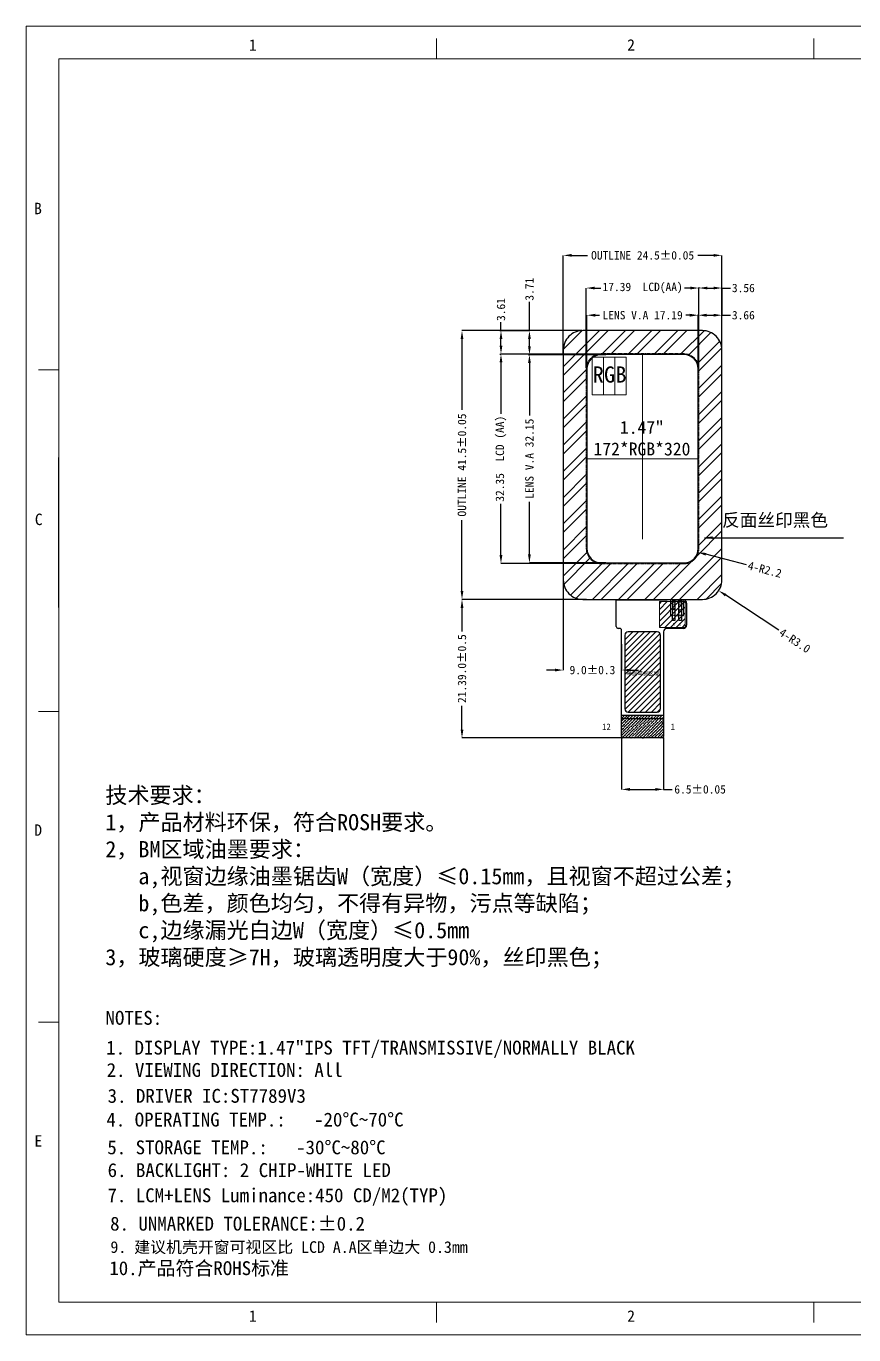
# Model space of a CAD drawing. Header units: millimetres. Extents: x 905 to 1206, y 172 to 374.
# Drawn here: x 904.8 to 1032.6, y 171.5 to 373.6 of the extents above; entities that cross this region are included whole.
import ezdxf

# ---------------------------------------------------------------- set-up
doc = ezdxf.new("R2010")
doc.units = ezdxf.units.MM
doc.header["$LTSCALE"] = 0.3
doc.linetypes.add('CENTER2', pattern=[28.575, 19.05, -3.175, 3.175, -3.175])
doc.layers.get('0').update_dxf_attribs({"lineweight": 15})
doc.layers.add('BL', color=7, linetype='Continuous', plot=False)
for name, color, linetype, lineweight in [('BLU', 7, 'Continuous', 9), ('LCD_MAIN', 2, 'Continuous', 9), ('图框', 7, 'Continuous', 0)]:
    doc.layers.add(name, color=color, linetype=linetype, lineweight=lineweight)
for name, color, linetype in [('dim', 3, 'Continuous'), ('DWG', 7, 'Continuous'), ('FPC', 30, 'Continuous'), ('Index', 7, 'Continuous'), ('lcd', 4, 'Continuous'), ('OUTLINE.drawing', 5, 'Continuous'), ('标 注', 3, 'Continuous')]:
    doc.layers.add(name, color=color, linetype=linetype)
doc.styles.get("Standard").update_dxf_attribs({"font": ''})
doc.styles.add('宋体', font='')
doc.styles.get('Standard').set_extended_font_data('SimSun')
doc.styles.get('宋体').set_extended_font_data('SimSun')
doc.dimstyles.get("Standard").update_dxf_attribs({"dimscale": 0.7, "dimtxt": 2.5, "dimasz": 1.8, "dimexe": 1, "dimexo": 1, "dimgap": 0.09, "dimtad": 0, "dimtih": 1, "dimtoh": 1, "dimzin": 9, "dimdsep": 46, "dimtxsty": 'Standard', "dimcen": 0.09, "dimclrt": 7, "dimadec": 1, "dimazin": 0, "dimtfac": 1, "dimtofl": 0, "dimtmove": 0, "dimatfit": 3, "dimfxl": 0, "dimtolj": 1, "dimtzin": 0, "dimarcsym": 0})
doc.dimstyles.new('Standard$0', dxfattribs={"dimscale": 0.7, "dimtxt": 2.5, "dimasz": 2, "dimexe": 1, "dimexo": 1, "dimtad": 0, "dimzin": 9, "dimdsep": 46, "dimtxsty": 'Standard', "dimcen": 0, "dimclrt": 7, "dimadec": 1, "dimazin": 0, "dimtfac": 1, "dimtofl": 0, "dimtmove": 0, "dimatfit": 3, "dimfxl": 0, "dimtolj": 1, "dimtzin": 0, "dimarcsym": 0})
doc.dimstyles.new('Standard$4', dxfattribs={"dimscale": 0.7, "dimtxt": 2.5, "dimasz": 2, "dimexe": 1, "dimexo": 0.6, "dimtad": 0, "dimtoh": 1, "dimzin": 9, "dimdsep": 46, "dimtxsty": 'Standard', "dimcen": 0, "dimclrt": 7, "dimadec": 1, "dimazin": 0, "dimtfac": 1, "dimtofl": 0, "dimtmove": 0, "dimatfit": 3, "dimfxl": 0, "dimtolj": 1, "dimtzin": 0, "dimarcsym": 0})

# ---------------------------------------------------------------- blocks, each defined once
blk = doc.blocks.new('*D38')
at = {"layer": 'Defpoints', "color": 0, "transparency": 16777216}
for p in [(1008.69, 333.13), (991.3, 320.64), (1008.69, 320.64)]:
    blk.add_point(p, dxfattribs=at)
at = {"layer": 'dim', "color": 3, "lineweight": -2, "transparency": 16777216}
for p, q in [((991.3, 320.79), (991.3, 333.13)), ((992.6, 333.13), (993.55, 333.13)), ((1007.39, 333.13), (1006.45, 333.13)), ((1008.69, 320.79), (1008.69, 333.13))]:
    blk.add_line(p, q, dxfattribs=at)
at = {"layer": 'dim', "color": 3, "transparency": 16777216}
for points in [[(992.6, 333.34), (992.6, 332.91), (991.3, 333.13)], [(1007.39, 333.34), (1007.39, 332.91), (1008.69, 333.13)]]:
    blk.add_solid(points, dxfattribs=at)
at = {"layer": 'dim', "color": 3, "transparency": 16777216, "insert": (1000, 333.13), "char_height": 1.3, "attachment_point": 5, "style": '宋体'}
blk.add_mtext('\\A1;17.39  LCD(AA)', dxfattribs=at)
blk = doc.blocks.new('*D39')
at = {"layer": 'Defpoints', "color": 0, "transparency": 16777216}
for p in [(993.6, 322.94), (978.12, 290.59), (993.6, 290.59)]:
    blk.add_point(p, dxfattribs=at)
at = {"layer": 'dim', "color": 3, "lineweight": -2, "transparency": 16777216}
for p, q in [((993.45, 322.94), (978.12, 322.94)), ((978.12, 321.64), (978.12, 313.73)), ((978.12, 291.89), (978.12, 299.8)), ((993.45, 290.59), (978.12, 290.59))]:
    blk.add_line(p, q, dxfattribs=at)
at = {"layer": 'dim', "color": 3, "transparency": 16777216}
for points in [[(977.91, 321.64), (978.34, 321.64), (978.12, 322.94)], [(977.91, 291.89), (978.34, 291.89), (978.12, 290.59)]]:
    blk.add_solid(points, dxfattribs=at)
at = {"layer": 'dim', "color": 3, "transparency": 16777216, "insert": (978.12, 306.77), "char_height": 1.3, "attachment_point": 5, "rotation": 90, "style": '宋体'}
blk.add_mtext('\\A1;32.35  LCD (AA)', dxfattribs=at)
blk = doc.blocks.new('f')
h = blk.add_hatch()
h.set_pattern_fill('ANSI31', color=2, scale=0.2, style=0)
h.set_pattern_definition([(45, (236.8483, 0), (-0.4490128, 0.4490128), [])])
h.paths.add_polyline_path([(481.95, 191.79), (481.95, 187.79), (485.95, 187.79), (485.95, 191.79)])
at = {"color": 2}
for p, q in [((481.95, 191.79), (485.95, 191.79)), ((481.95, 187.79), (481.95, 191.79)), ((485.95, 191.79), (485.95, 187.79)), ((485.95, 187.79), (481.95, 187.79))]:
    blk.add_line(p, q, dxfattribs=at)
blk = doc.blocks.new('*D47')
at = {"layer": 'Defpoints', "color": 0, "transparency": 16777216}
for p in [(1012.25, 338.17), (987.75, 322.77), (1012.25, 322.77)]:
    blk.add_point(p, dxfattribs=at)
at = {"layer": 'dim', "color": 3, "lineweight": -2, "transparency": 16777216}
for p, q in [((987.75, 322.92), (987.75, 338.17)), ((989.05, 338.17), (991.47, 338.17)), ((1010.95, 338.17), (1008.52, 338.17)), ((1012.25, 322.92), (1012.25, 338.17))]:
    blk.add_line(p, q, dxfattribs=at)
at = {"layer": 'dim', "color": 3, "transparency": 16777216}
for points in [[(989.05, 338.39), (989.05, 337.96), (987.75, 338.17)], [(1010.95, 338.39), (1010.95, 337.96), (1012.25, 338.17)]]:
    blk.add_solid(points, dxfattribs=at)
at = {"layer": 'dim', "color": 3, "transparency": 16777216, "insert": (1000, 338.17), "char_height": 1.3, "attachment_point": 5, "style": '宋体'}
blk.add_mtext('\\A1;OUTLINE 24.5%%P0.05', dxfattribs=at)
blk = doc.blocks.new('*D48')
at = {"layer": 'Defpoints', "color": 0, "transparency": 16777216}
for p in [(1008.59, 328.93), (991.4, 319.72), (1008.59, 318.81)]:
    blk.add_point(p, dxfattribs=at)
at = {"layer": 'dim', "color": 3, "lineweight": -2, "transparency": 16777216}
for p, q in [((991.4, 319.87), (991.4, 328.93)), ((992.7, 328.93), (993.32, 328.93)), ((1007.29, 328.93), (1006.68, 328.93)), ((1008.59, 318.96), (1008.59, 328.93))]:
    blk.add_line(p, q, dxfattribs=at)
at = {"layer": 'dim', "color": 3, "transparency": 16777216}
for points in [[(992.7, 329.15), (992.7, 328.71), (991.4, 328.93)], [(1007.29, 329.15), (1007.29, 328.71), (1008.59, 328.93)]]:
    blk.add_solid(points, dxfattribs=at)
at = {"layer": 'dim', "color": 3, "transparency": 16777216, "insert": (1000, 328.93), "char_height": 1.3, "attachment_point": 5, "style": '宋体'}
blk.add_mtext('\\A1;LENS V.A 17.19', dxfattribs=at)
blk = doc.blocks.new('*D49')
at = {"layer": 'Defpoints', "color": 0, "transparency": 16777216}
for p in [(990.75, 326.55), (972.1, 285.05), (990.75, 285.05)]:
    blk.add_point(p, dxfattribs=at)
at = {"layer": 'dim', "color": 3, "lineweight": -2, "transparency": 16777216}
for p, q in [((990.6, 326.55), (972.1, 326.55)), ((972.1, 325.25), (972.1, 314.33)), ((972.1, 286.35), (972.1, 297.28)), ((990.6, 285.05), (972.1, 285.05))]:
    blk.add_line(p, q, dxfattribs=at)
at = {"layer": 'dim', "color": 3, "transparency": 16777216}
for points in [[(971.89, 325.25), (972.32, 325.25), (972.1, 326.55)], [(971.89, 286.35), (972.32, 286.35), (972.1, 285.05)]]:
    blk.add_solid(points, dxfattribs=at)
at = {"layer": 'dim', "color": 3, "transparency": 16777216, "insert": (972.1, 305.8), "char_height": 1.3, "attachment_point": 5, "rotation": 90, "style": '宋体'}
blk.add_mtext('\\A1;OUTLINE 41.5%%P0.05', dxfattribs=at)
blk = doc.blocks.new('*D50')
at = {"layer": 'Defpoints', "color": 0, "transparency": 16777216}
for p in [(994.47, 322.84), (982.52, 290.69), (994.47, 290.69)]:
    blk.add_point(p, dxfattribs=at)
at = {"layer": 'dim', "color": 3, "lineweight": -2, "transparency": 16777216}
for p, q in [((994.32, 322.84), (982.52, 322.84)), ((982.52, 321.54), (982.52, 313.44)), ((982.52, 291.99), (982.52, 300.1)), ((994.32, 290.69), (982.52, 290.69))]:
    blk.add_line(p, q, dxfattribs=at)
at = {"layer": 'dim', "color": 3, "transparency": 16777216}
for points in [[(982.3, 321.54), (982.73, 321.54), (982.52, 322.84)], [(982.3, 291.99), (982.73, 291.99), (982.52, 290.69)]]:
    blk.add_solid(points, dxfattribs=at)
at = {"layer": 'dim', "color": 3, "transparency": 16777216, "insert": (982.52, 306.77), "char_height": 1.3, "attachment_point": 5, "rotation": 90, "style": '宋体'}
blk.add_mtext('\\A1;LENS V.A 32.15', dxfattribs=at)
blk = doc.blocks.new('*D43')
at = {"layer": 'Defpoints', "color": 0, "transparency": 16777216}
for p in [(977.96, 326.55), (982.52, 326.55), (982.52, 322.84)]:
    blk.add_point(p, dxfattribs=at)
at = {"layer": 'dim', "color": 3, "lineweight": -2, "transparency": 16777216}
for p, q in [((982.52, 326.55), (982.52, 330.99)), ((978.11, 326.55), (982.52, 326.55)), ((982.52, 324.14), (982.52, 325.25)), ((982.37, 322.84), (982.52, 322.84))]:
    blk.add_line(p, q, dxfattribs=at)
at = {"layer": 'dim', "color": 3, "transparency": 16777216}
for points in [[(982.3, 325.25), (982.73, 325.25), (982.52, 326.55)], [(982.3, 324.14), (982.73, 324.14), (982.52, 322.84)]]:
    blk.add_solid(points, dxfattribs=at)
at = {"layer": 'dim', "color": 3, "transparency": 16777216, "insert": (982.52, 332.95), "char_height": 1.3, "attachment_point": 5, "rotation": 90, "style": '宋体'}
blk.add_mtext('\\A1;3.71', dxfattribs=at)
blk = doc.blocks.new('*D44')
at = {"layer": 'Defpoints', "color": 0, "transparency": 16777216}
for p in [(1012.25, 333.17), (1008.59, 328.93), (1012.25, 328.93)]:
    blk.add_point(p, dxfattribs=at)
at = {"layer": 'dim', "color": 3, "lineweight": -2, "transparency": 16777216}
for p, q in [((1012.25, 333.02), (1012.25, 328.93)), ((1008.59, 329.08), (1008.59, 328.93)), ((1009.89, 328.93), (1010.95, 328.93)), ((1012.25, 328.93), (1013.55, 328.93))]:
    blk.add_line(p, q, dxfattribs=at)
at = {"layer": 'dim', "color": 3, "transparency": 16777216}
for points in [[(1009.89, 329.15), (1009.89, 328.71), (1008.59, 328.93)], [(1010.95, 329.15), (1010.95, 328.71), (1012.25, 328.93)]]:
    blk.add_solid(points, dxfattribs=at)
at = {"layer": 'dim', "color": 3, "transparency": 16777216, "insert": (1015.56, 328.93), "char_height": 1.3, "attachment_point": 5, "style": '宋体'}
blk.add_mtext('\\A1;3.66', dxfattribs=at)
blk = doc.blocks.new('*D45')
at = {"layer": 'Defpoints', "color": 0, "transparency": 16777216}
for p in [(1006.39, 292.89), (1008.52, 292.34)]:
    blk.add_point(p, dxfattribs=at)
at = {"layer": 'dim', "color": 3, "lineweight": -2, "transparency": 16777216}
blk.add_line((1016.02, 290.4), (1009.78, 292.02), dxfattribs=at)
at = {"layer": 'dim', "color": 3, "transparency": 16777216}
blk.add_solid([(1009.84, 292.22), (1009.73, 291.81), (1008.52, 292.34)], dxfattribs=at)
at = {"layer": 'dim', "color": 3, "transparency": 16777216, "insert": (1018.87, 289.66), "char_height": 1.3, "attachment_point": 5, "rotation": 345.4645, "style": '宋体'}
blk.add_mtext('\\A1;4-R2.2', dxfattribs=at)
blk = doc.blocks.new('*D46')
at = {"layer": 'Defpoints', "color": 0, "transparency": 16777216}
for p in [(1009.25, 288.05), (1011.76, 286.41)]:
    blk.add_point(p, dxfattribs=at)
at = {"layer": 'dim', "color": 3, "lineweight": -2, "transparency": 16777216}
blk.add_line((1021.04, 280.3), (1012.84, 285.69), dxfattribs=at)
at = {"layer": 'dim', "color": 3, "transparency": 16777216}
blk.add_solid([(1012.96, 285.87), (1012.72, 285.51), (1011.76, 286.41)], dxfattribs=at)
at = {"layer": 'dim', "color": 3, "transparency": 16777216, "insert": (1023.51, 278.68), "char_height": 1.3, "attachment_point": 5, "rotation": 326.6867, "style": '宋体'}
blk.add_mtext('\\A1;4-R3.0', dxfattribs=at)
blk = doc.blocks.new('*D51')
at = {"layer": 'Defpoints', "color": 0, "transparency": 16777216}
for p in [(1008.69, 333.13), (1012.25, 333.17), (1012.25, 333.13)]:
    blk.add_point(p, dxfattribs=at)
at = {"layer": 'dim', "color": 3, "lineweight": -2, "transparency": 16777216}
for p, q in [((1008.69, 333.28), (1008.69, 333.13)), ((1009.99, 333.13), (1010.95, 333.13)), ((1012.25, 333.02), (1012.25, 333.13)), ((1012.25, 333.13), (1013.55, 333.13))]:
    blk.add_line(p, q, dxfattribs=at)
at = {"layer": 'dim', "color": 3, "transparency": 16777216}
for points in [[(1009.99, 333.34), (1009.99, 332.91), (1008.69, 333.13)], [(1010.95, 333.34), (1010.95, 332.91), (1012.25, 333.13)]]:
    blk.add_solid(points, dxfattribs=at)
at = {"layer": 'dim', "color": 3, "transparency": 16777216, "insert": (1015.56, 333.13), "char_height": 1.3, "attachment_point": 5, "style": '宋体'}
blk.add_mtext('\\A1;3.56', dxfattribs=at)
blk = doc.blocks.new('*D52')
at = {"layer": 'Defpoints', "color": 0, "transparency": 16777216}
for p in [(978.12, 326.55), (978.12, 326.55), (978.12, 322.94)]:
    blk.add_point(p, dxfattribs=at)
at = {"layer": 'dim', "color": 3, "lineweight": -2, "transparency": 16777216}
for p, q in [((978.12, 326.55), (978.12, 327.85)), ((977.97, 326.55), (978.12, 326.55)), ((978.12, 324.24), (978.12, 325.25)), ((977.97, 322.94), (978.12, 322.94))]:
    blk.add_line(p, q, dxfattribs=at)
at = {"layer": 'dim', "color": 3, "transparency": 16777216}
for points in [[(977.91, 325.25), (978.34, 325.25), (978.12, 326.55)], [(977.91, 324.24), (978.34, 324.24), (978.12, 322.94)]]:
    blk.add_solid(points, dxfattribs=at)
at = {"layer": 'dim', "color": 3, "transparency": 16777216, "insert": (978.12, 329.81), "char_height": 1.3, "attachment_point": 5, "rotation": 90, "style": '宋体'}
blk.add_mtext('\\A1;3.61', dxfattribs=at)
blk = doc.blocks.new('*D53')
at = {"layer": 'Defpoints', "color": 0, "transparency": 16777216}
for p in [(972.1, 285.05), (991.46, 285.05), (997.17, 263.66)]:
    blk.add_point(p, dxfattribs=at)
at = {"layer": 'dim', "color": 3, "lineweight": -2, "transparency": 16777216}
for p, q in [((991.31, 285.05), (972.1, 285.05)), ((972.1, 283.75), (972.1, 280.08)), ((972.1, 264.96), (972.1, 268.64)), ((997.02, 263.66), (972.1, 263.66))]:
    blk.add_line(p, q, dxfattribs=at)
at = {"layer": 'dim', "color": 3, "transparency": 16777216}
for points in [[(971.89, 283.75), (972.32, 283.75), (972.1, 285.05)], [(971.89, 264.96), (972.32, 264.96), (972.1, 263.66)]]:
    blk.add_solid(points, dxfattribs=at)
at = {"layer": 'dim', "color": 3, "transparency": 16777216, "insert": (972.1, 274.36), "char_height": 1.3, "attachment_point": 5, "rotation": 90, "style": '宋体'}
blk.add_mtext('\\A1;21.39.0%%P0.5', dxfattribs=at)
blk = doc.blocks.new('*D54')
at = {"layer": 'Defpoints', "color": 0, "transparency": 16777216}
for p in [(987.75, 294.77), (996.75, 278.28), (987.75, 274.14)]:
    blk.add_point(p, dxfattribs=at)
at = {"layer": 'dim', "color": 3, "lineweight": -2, "transparency": 16777216}
for p, q in [((987.75, 294.62), (987.75, 274.14)), ((996.75, 278.13), (996.75, 274.14)), ((986.45, 274.14), (985.15, 274.14)), ((998.05, 274.14), (999.35, 274.14))]:
    blk.add_line(p, q, dxfattribs=at)
at = {"layer": 'dim', "color": 3, "transparency": 16777216}
for points in [[(986.45, 274.36), (986.45, 273.93), (987.75, 274.14)], [(998.05, 274.36), (998.05, 273.93), (996.75, 274.14)]]:
    blk.add_solid(points, dxfattribs=at)
at = {"layer": 'dim', "color": 3, "transparency": 16777216, "insert": (992.25, 274.14), "char_height": 1.3, "attachment_point": 5, "style": '宋体'}
blk.add_mtext('\\A1;9.0%%P0.3', dxfattribs=at)
blk = doc.blocks.new('*D67')
at = {"layer": 'Defpoints', "color": 0, "transparency": 16777216}
for p in [(996.75, 264.44), (1003.25, 263.86), (1003.25, 255.72)]:
    blk.add_point(p, dxfattribs=at)
at = {"layer": 'dim', "color": 3, "lineweight": -2, "transparency": 16777216}
for p, q in [((996.75, 264.29), (996.75, 255.72)), ((1003.25, 263.71), (1003.25, 255.72)), ((998.05, 255.72), (1001.95, 255.72)), ((1003.25, 255.72), (1004.55, 255.72))]:
    blk.add_line(p, q, dxfattribs=at)
at = {"layer": 'dim', "color": 3, "transparency": 16777216}
for points in [[(998.05, 255.94), (998.05, 255.5), (996.75, 255.72)], [(1001.95, 255.94), (1001.95, 255.5), (1003.25, 255.72)]]:
    blk.add_solid(points, dxfattribs=at)
at = {"layer": 'dim', "color": 3, "transparency": 16777216, "insert": (1008.88, 255.72), "char_height": 1.3, "attachment_point": 5, "style": '宋体'}
blk.add_mtext('\\A1;6.5%%P0.05', dxfattribs=at)

msp = doc.modelspace()

# ---------------------------------------------------------------- hatches: boundary and pattern name
at = {"layer": 'BL'}
h = msp.add_hatch(dxfattribs=at)
h.set_pattern_fill('ANSI32', color=252, scale=0.3)
h.paths.add_polyline_path([(1012.249, 323.554, 0.4142136), (1009.249, 326.554), (990.749, 326.554, 0.4142136), (987.749, 323.554), (987.749, 288.054, 0.4142136), (990.749, 285.054), (1009.249, 285.054, 0.4142136), (1012.249, 288.054)])
h.paths.add_polyline_path([(1008.693, 292.893, -0.4142136), (1006.393, 290.593), (993.604, 290.593, -0.4142136), (991.304, 292.893), (991.304, 320.645, -0.4142136), (993.604, 322.945), (1006.393, 322.945, -0.4142136), (1008.693, 320.645)], flags=16)
h.paths.add_polyline_path([(1008.594, 292.894, -0.4142136), (1006.394, 290.694), (993.604, 290.694, -0.4142136), (991.404, 292.894), (991.404, 320.644, -0.2246389), (992.209, 322.345), (992.209, 322.473), (992.381, 322.473, -0.1483339), (993.604, 322.844), (1006.394, 322.844, -0.4142136), (1008.594, 320.644)], flags=0)
h.paths.add_polyline_path([(997.434, 316.663), (995.692, 316.663), (993.951, 316.663), (993.951, 322.473), (995.692, 322.473), (997.434, 322.473)], flags=0)
h.paths.add_polyline_path([(991.583, 306.38), (1008.323, 306.38), (1008.323, 313.577), (991.583, 313.577)], flags=8)
h.paths.add_polyline_path([(995.128, 317.4), (998.165, 317.4), (998.165, 322.225), (995.128, 322.225)], flags=8)
h.paths.add_polyline_path([(993.313, 317.4), (996.351, 317.4), (996.351, 322.225), (993.313, 322.225)], flags=8)
h.paths.add_polyline_path([(991.554, 317.4), (994.591, 317.4), (994.591, 322.225), (991.554, 322.225)], flags=8)
h = msp.add_hatch(dxfattribs=at)
h.set_pattern_fill('ANSI32', color=252, scale=0.3)
h.paths.add_polyline_path([(1008.693, 292.893), (1008.693, 320.645, 0.4142136), (1006.393, 322.945), (999.999, 322.945), (999.999, 322.844), (1006.394, 322.844, -0.4142136), (1008.594, 320.644), (1008.594, 292.894, -0.4142136), (1006.394, 290.694), (999.999, 290.694), (999.999, 290.593), (1006.393, 290.593, 0.4142136)])
h.paths.add_polyline_path([(999.999, 290.694), (993.604, 290.694, -0.4142136), (991.404, 292.894), (991.404, 320.644, -0.4142136), (993.604, 322.844), (999.999, 322.844), (999.999, 322.945), (993.604, 322.945, 0.4142136), (991.304, 320.645), (991.304, 292.893, 0.4142136), (993.604, 290.593), (999.999, 290.593)])
h = msp.add_hatch(dxfattribs=at)
h.set_pattern_fill('ANSI31', color=0, scale=0.2)
h.paths.add_polyline_path([(1002.749, 279.553, 0.4142136), (1002.249, 280.053), (997.749, 280.053, 0.4142136), (997.249, 279.553), (997.249, 268.163, 0.4142136), (997.749, 267.663), (1002.249, 267.663, 0.4142136), (1002.749, 268.163)])
h.paths.add_polyline_path([(997.321, 272.914), (1002.769, 272.914), (1002.769, 274.072), (997.321, 274.072)], flags=9)
h = msp.add_hatch(dxfattribs=at)
h.set_pattern_fill('ANSI36', color=30, scale=0.1)
h.set_pattern_definition([(45, (835.1098, 35.92483), (0.1683798, 0.6173926), [0.79375, -0.15875, 0, -0.15875])])
h.paths.add_polyline_path([(1003.049, 263.663, 0.4142136), (1003.249, 263.863), (1003.249, 267.163), (996.749, 267.163), (996.749, 263.863, 0.4142136), (996.949, 263.663)])

# ---------------------------------------------------------------- linework, layer by layer
at = {"color": 7, "linetype": 'Continuous'}
for p, q in [((904.782, 373.559), (904.782, 171.505)), ((904.782, 373.559), (1206.386, 373.559)), ((904.782, 171.505), (1206.386, 171.505))]:
    msp.add_line(p, q, dxfattribs=at)
at = {"linetype": 'Continuous'}
for p, q in [((968.139, 368.508), (968.139, 371.665)), ((1026.444, 368.508), (1026.444, 371.665)), ((909.834, 368.508), (909.834, 176.556)), ((909.834, 368.508), (1201.335, 368.508)), ((909.834, 320.52), (906.676, 320.52)), ((909.834, 267.754), (906.676, 267.754)), ((909.834, 219.766), (906.676, 219.766)), ((909.834, 176.556), (1201.335, 176.556)), ((968.139, 176.556), (968.139, 173.399)), ((1026.444, 176.556), (1026.444, 173.399))]:
    msp.add_line(p, q, dxfattribs=at)
at = {"color": 1, "linetype": 'CENTER2', "ltscale": 5}
for p, q in [((999.999, 322.945), (999.999, 290.593)), ((991.304, 306.769), (1008.693, 306.769))]:
    msp.add_line(p, q, dxfattribs=at)
at = {"layer": 'BL', "color": 30}
for p, q in [((995.939, 284.966), (995.939, 285.054)), ((995.939, 280.867), (995.939, 284.966)), ((1004.932, 284.966), (1006.292, 284.966)), ((1006.792, 284.466), (1006.793, 281.067)), ((996.449, 280.567), (996.239, 280.567)), ((996.749, 263.863), (996.749, 280.267)), ((1003.249, 280.067), (1003.249, 263.863)), ((1006.293, 280.567), (1003.749, 280.567)), ((996.749, 267.163), (1003.249, 267.163)), ((996.749, 266.663), (1003.249, 266.663)), ((1003.049, 263.663), (996.949, 263.663))]:
    msp.add_line(p, q, dxfattribs=at)
at = {"layer": 'BL', "color": 252}
for points in [[(990.749, 285.054), (1009.249, 285.054, 0.4142136), (1012.249, 288.054), (1012.249, 323.554, 0.4142136), (1009.249, 326.554), (990.749, 326.554, 0.4142136), (987.749, 323.554), (987.749, 288.054, 0.4142136)], [(993.604, 290.694), (1006.394, 290.694, 0.4142136), (1008.594, 292.894), (1008.594, 320.644, 0.4142136), (1006.394, 322.844), (993.604, 322.844, 0.4142136), (991.404, 320.644), (991.404, 292.894, 0.4142136)]]:
    msp.add_lwpolyline(points, format="xyb", close=True, dxfattribs=at)
at = {"layer": 'BL', "color": 0}
msp.add_lwpolyline([(997.749, 267.663), (1002.249, 267.663, 0.4142136), (1002.749, 268.163), (1002.749, 279.553, 0.4142136), (1002.249, 280.053), (997.749, 280.053, 0.4142136), (997.249, 279.553), (997.249, 268.163, 0.4142136)], format="xyb", close=True, dxfattribs=at)
at = {"layer": 'BL', "color": 0, "const_width": 0.2}
msp.add_lwpolyline([(996.749, 266.663), (1003.249, 266.663)], dxfattribs=at)
at = {"layer": 'BL', "color": 30}
for centre, radius, start, end in [((1006.292, 284.466), 0.5, 0.0016, 90), ((996.239, 280.867), 0.3, 180, 270), ((1006.293, 281.067), 0.5, 270, 0.0016), ((996.449, 280.267), 0.3, 0, 90), ((1003.749, 280.067), 0.5, 90, 180), ((996.949, 263.863), 0.2, 180, 270), ((1003.049, 263.863), 0.2, 270, 0)]:
    msp.add_arc(centre, radius, start, end, dxfattribs=at)
at = {"layer": 'BLU', "color": 36, "lineweight": 5}
for p, q in [((1004.292, 284.785), (1004.292, 282.515)), ((1004.592, 284.515), (1004.992, 284.515)), ((1005.592, 284.515), (1005.992, 284.515)), ((1006.292, 284.785), (1006.292, 282.515)), ((1004.292, 282.515), (1004.667, 282.515)), ((1005.917, 282.515), (1006.292, 282.515))]:
    msp.add_line(p, q, dxfattribs=at)
at = {"layer": 'BLU', "lineweight": 5}
for p, q in [((1004.592, 283.715), (1004.592, 284.515)), ((1004.992, 284.515), (1004.992, 283.715)), ((1005.592, 283.515), (1005.592, 284.515)), ((1005.992, 284.515), (1005.992, 283.515))]:
    msp.add_line(p, q, dxfattribs=at)
at = {"layer": 'BLU', "color": 2, "lineweight": 5}
for p, q in [((1004.592, 283.715), (1004.592, 284.215)), ((1004.592, 284.215), (1004.992, 284.215)), ((1004.592, 283.415), (1004.592, 282.665)), ((1004.592, 283.415), (1004.592, 282.665)), ((1004.992, 284.215), (1004.992, 283.715)), ((1004.992, 283.415), (1004.992, 282.665)), ((1004.992, 283.415), (1004.992, 282.665)), ((1005.592, 284.215), (1005.992, 284.215)), ((1005.592, 283.515), (1005.592, 284.215)), ((1005.592, 282.665), (1005.592, 283.215)), ((1005.592, 282.665), (1005.592, 283.215)), ((1005.992, 284.215), (1005.992, 283.515)), ((1005.992, 283.215), (1005.992, 282.665)), ((1005.992, 283.215), (1005.992, 282.665))]:
    msp.add_line(p, q, dxfattribs=at)
msp.add_lwpolyline([(1005.667, 282.515), (1004.917, 282.515)], dxfattribs=at)
for centre in [(1004.792, 283.565), (1004.792, 283.565), (1005.792, 283.365), (1005.792, 283.365)]:
    msp.add_circle(centre, 0.125, dxfattribs=at)
at = {"layer": 'BLU', "color": 36, "lineweight": 5}
for centre, start, end in [((1004.792, 284.785), 147.54633, 180), ((1004.792, 284.785), 147.54633, 153.55776), ((1005.792, 284.785), 21.21169, 32.45367), ((1005.792, 284.785), 360, 32.45367)]:
    msp.add_arc(centre, 0.5, start, end, dxfattribs=at)
at = {"layer": 'BLU', "color": 2, "lineweight": 5}
for centre, radius, start, end in [((1004.792, 283.565), 0.25, 143.1301, 216.8699), ((1004.792, 283.565), 0.25, 143.1301, 216.8699), ((1004.792, 283.565), 0.25, 323.1301, 36.8699), ((1004.792, 283.565), 0.25, 323.1301, 36.8699), ((1005.792, 283.365), 0.25, 143.1301, 216.8699), ((1005.792, 283.365), 0.25, 143.1301, 216.8699), ((1005.792, 283.365), 0.25, 323.1301, 36.8699), ((1005.792, 283.365), 0.25, 323.1301, 36.8699), ((1004.792, 282.515), 0.25, 143.1301, 180), ((1004.792, 282.515), 0.25, 143.1301, 180), ((1004.792, 282.515), 0.125, 360, 180), ((1004.792, 282.515), 0.125, 360, 180), ((1004.792, 282.515), 0.25, 360, 36.8699), ((1004.792, 282.515), 0.25, 360, 36.8699), ((1005.792, 282.515), 0.25, 143.1301, 180), ((1005.792, 282.515), 0.25, 143.1301, 180), ((1005.792, 282.515), 0.125, 360, 180), ((1005.792, 282.515), 0.125, 360, 180), ((1005.792, 282.515), 0.25, 360, 36.8699), ((1005.792, 282.515), 0.25, 360, 36.8699)]:
    msp.add_arc(centre, radius, start, end, dxfattribs=at)
at = {"layer": 'DWG', "color": 30, "lineweight": 0}
msp.add_line((1004.932, 284.966), (1003.792, 284.966), dxfattribs=at)
msp.add_lwpolyline([(1004.932, 284.966, -0.1511978), (1004.65, 285.054, -0.1511978)], format="xyb", dxfattribs=at)
at = {"layer": 'FPC'}
msp.add_line((995.939, 284.966), (1003.792, 284.966), dxfattribs=at)
at = {"layer": 'FPC', "color": 7}
for points in [[(1004.592, 284.866), (1004.992, 284.866), (1004.992, 281.816), (1004.592, 281.816)], [(1005.592, 284.866), (1005.992, 284.866), (1005.992, 281.816), (1005.592, 281.816)]]:
    msp.add_lwpolyline(points, close=True, dxfattribs=at)
at = {"layer": 'LCD_MAIN', "color": 7, "linetype": 'ByBlock'}
for points in [[(992.209, 322.473), (993.951, 322.473), (993.951, 316.663), (992.209, 316.663)], [(993.951, 322.473), (995.692, 322.473), (995.692, 316.663), (993.951, 316.663)], [(995.692, 322.473), (997.434, 322.473), (997.434, 316.663), (995.692, 316.663)]]:
    msp.add_lwpolyline(points, close=True, dxfattribs=at)
at = {"layer": 'OUTLINE.drawing', "color": 4, "linetype": 'CENTER2', "ltscale": 0.1}
msp.add_lwpolyline([(991.304, 320.645), (991.304, 292.893, 0.4142136), (993.604, 290.593), (1006.393, 290.593, 0.4142136), (1008.693, 292.893), (1008.693, 320.645, 0.4142136), (1006.393, 322.945), (993.604, 322.945, 0.4142136)], format="xyb", close=True, dxfattribs=at)
at = {"layer": '标 注', "color": 0}
msp.add_line((909.834, 283.811), (909.834, 306.969), dxfattribs=at)

# ---------------------------------------------------------------- block references
at = {"rotation": 359.9999982561743}
msp.add_blockref('f', (520.633, 92.936), dxfattribs=at)

# ---------------------------------------------------------------- texts
at = {"color": 4, "linetype": 'Continuous', "style": '宋体'}
for s, p in [('1', (939.192, 369.771)), ('2', (997.614, 369.776)), ('B', (906.003, 344.524)), ('C', (906.121, 296.527)), ('D', (906.034, 248.555)), ('E', (906.065, 200.559)), ('1', (939.192, 173.525)), ('2', (997.614, 173.52))]:
    msp.add_text(s, height=1.768, rotation=0, dxfattribs=at).set_placement(p)
at = {"color": 6, "insert": (997.511, 273.892), "char_height": 0.6, "width": 5.11681, "attachment_point": 1, "style": '宋体'}
msp.add_mtext('{\\fSimSun|b0|i0|c134|p54;单面弯折区域}', dxfattribs=at)
at = {"color": 7, "insert": (917.366, 209.474), "char_height": 2.14362, "width": 57.68579, "attachment_point": 1, "style": '宋体'}
msp.add_mtext('3. DRIVER IC:ST7789V3', dxfattribs=at)
at = {"layer": 'BL', "color": 3, "insert": (1012.27, 298.305), "char_height": 2, "attachment_point": 1}
msp.add_mtext_dynamic_manual_height_columns('{\\C3;反面丝印黑色}', width=43.16689, gutter_width=12.5, heights=[0], dxfattribs=at)
at = {"layer": 'BL', "color": 30, "insert": (917.01, 256.071), "char_height": 2.5, "attachment_point": 1}
msp.add_mtext_dynamic_manual_height_columns('{\\C4;技术要求：\\P1，产品材料环保，符合ROSH要求。\\P2，BM区域油墨要求：\\P   a,视窗边缘油墨锯齿W（宽度）≤0.15mm，且视窗不超过公差；\\P   b,色差，颜色均匀，不得有异物，污点等缺陷；\\P   c,边缘漏光白边W（宽度）≤0.5mm\\P3，玻璃硬度≥7H，玻璃透明度大于90%，丝印黑色；}', width=111.59753, gutter_width=12.5, heights=[0], dxfattribs=at)
at = {"layer": 'BLU', "color": 7, "lineweight": 5, "style": '宋体'}
for s, p in [('A', (1004.618, 281.003)), ('K', (1005.631, 281))]:
    msp.add_text(s, height=0.407, rotation=360, dxfattribs=at).set_placement(p)
at = {"layer": 'Index', "color": 1, "char_height": 1, "attachment_point": 2, "style": '宋体'}
for s, insert in [('12', (994.412, 265.881)), ('1', (1004.659, 265.881))]:
    msp.add_mtext(s, dxfattribs=dict(at, insert=insert))
at = {"layer": 'lcd', "color": 7, "insert": (992.407, 312.618), "char_height": 2.00104, "width": 15.2104, "attachment_point": 1, "style": '宋体'}
msp.add_mtext('   1.47"\\P172*RGB*320\\P    ', dxfattribs=at)
at = {"layer": 'LCD_MAIN', "color": 1, "linetype": 'ByBlock', "insert": (992.29, 321.028), "char_height": 2.5, "width": 1.74196, "attachment_point": 1, "style": '宋体'}
msp.add_mtext('R', dxfattribs=at)
at = {"layer": 'LCD_MAIN', "color": 3, "linetype": 'ByBlock', "insert": (994.036, 321.028), "char_height": 2.5, "width": 1.74196, "attachment_point": 1, "style": '宋体'}
msp.add_mtext('G', dxfattribs=at)
at = {"layer": 'LCD_MAIN', "color": 5, "linetype": 'ByBlock', "insert": (995.808, 321.028), "char_height": 2.5, "width": 1.74196, "attachment_point": 1, "style": '宋体'}
msp.add_mtext('B', dxfattribs=at)
at = {"layer": '图框', "style": '宋体'}
for s, height, p in [('NOTES:', 2.1436, (917.039, 219.377)), ('1. DISPLAY TYPE:1.47"IPS TFT/TRANSMISSIVE/NORMALLY BLACK', 2.14362, (917.152, 214.777)), ('2. VIEWING DIRECTION: All', 2.14362, (917.216, 211.327)), ('4. OPERATING TEMP.:   -20%%DC~70%%DC', 2.14362, (917.173, 203.669)), ('5. STORAGE TEMP.:   -30%%DC~80%%DC', 2.14362, (917.317, 199.379)), ('6. BACKLIGHT: 2 CHIP-WHITE LED', 2.14362, (917.364, 195.864)), ('7. LCM+LENS Luminance:450 CD/M2(TYP)', 2.14362, (917.341, 191.979)), ('8. UNMARKED TOLERANCE:%%P0.2', 2.14362, (917.751, 187.595))]:
    msp.add_text(s, height=height, dxfattribs=at).set_placement(p)
at = {"layer": '图框', "color": 1, "style": '宋体'}
msp.add_text('9. 建议机壳开窗可视区比 LCD A.A区单边大 0.3mm', height=1.8, dxfattribs=at).set_placement((917.799, 184.153))
at = {"layer": '图框', "insert": (917.624, 182.865), "char_height": 2.14362, "width": 57.68579, "attachment_point": 1, "style": '宋体'}
msp.add_mtext('10.产品符合ROHS标准', dxfattribs=at)

# ---------------------------------------------------------------- dimensions: what is measured, and where the dimension line sits
at = {"layer": 'dim', "color": 3}
for base, p1, p2, text, picture, middle in [((1012.249, 338.172), (987.749, 322.77), (1012.249, 322.77), 'OUTLINE <>%%P0.05', '*D47', (999.999, 338.172)), ((1003.249, 255.719), (996.749, 264.436), (1003.249, 263.863), '<>%%P0.05', '*D67', (1008.881, 255.719))]:
    dim = msp.add_linear_dim(base=base, p1=p1, p2=p2, text=text, dimstyle='Standard$0', override={"dimscale": 0.5, "dimtxt": 2.6, "dimasz": 2.6, "dimexe": 0, "dimexo": 0.3, "dimgap": 0.5, "dimtoh": 1, "dimtxsty": '宋体', "dimclrd": 3, "dimclre": 3, "dimclrt": 3}, dxfattribs=at)
    dim.commit()
    dim.dimension.update_dxf_attribs({"geometry": picture, "text_midpoint": middle})
dim = msp.add_linear_dim(base=(982.517, 326.554), p1=(982.517, 322.844), p2=(977.958, 326.554), angle=90, dimstyle='Standard$0', override={"dimscale": 0.5, "dimtxt": 2.6, "dimasz": 2.6, "dimexe": 0, "dimexo": 0.3, "dimgap": 0.5, "dimtxsty": '宋体', "dimclrd": 3, "dimclre": 3, "dimclrt": 3}, dxfattribs=at)
dim.commit()
dim.dimension.update_dxf_attribs({"geometry": '*D43', "text_midpoint": (982.517, 332.951), "dimtype": 160})
for base, p1, p2, text, picture, middle in [((1008.693, 333.128), (991.304, 320.645), (1008.693, 320.645), '<>  LCD(AA)', '*D38', (999.999, 333.128)), ((1008.594, 328.931), (991.404, 319.718), (1008.594, 318.814), 'LENS V.A <>', '*D48', (999.999, 328.931)), ((987.749, 274.142), (996.749, 278.28), (987.749, 294.768), '<>.0%%P0.3', '*D54', (992.249, 274.142))]:
    dim = msp.add_linear_dim(base=base, p1=p1, p2=p2, text=text, dimstyle='Standard$0', override={"dimscale": 0.5, "dimtxt": 2.6, "dimasz": 2.6, "dimexe": 0, "dimexo": 0.3, "dimgap": 0.5, "dimtoh": 1, "dimtxsty": '宋体', "dimclrd": 3, "dimclre": 3, "dimclrt": 3}, dxfattribs=at)
    dim.commit()
    dim.dimension.update_dxf_attribs({"geometry": picture, "text_midpoint": middle, "dimtype": 160})
for base, p1, p2, picture, middle in [((1012.249, 333.128), (1008.693, 333.128), (1012.249, 333.166), '*D51', (1015.556, 333.128)), ((1012.24869331, 328.931002559), (1008.59369331, 328.931002559), (1012.24869331, 333.166317664), '*D44', (1015.55623521, 328.931002559))]:
    dim = msp.add_linear_dim(base=base, p1=p1, p2=p2, dimstyle='Standard$0', override={"dimscale": 0.5, "dimtxt": 2.6, "dimasz": 2.6, "dimexe": 0, "dimexo": 0.3, "dimgap": 0.5, "dimtoh": 1, "dimtxsty": '宋体', "dimclrd": 3, "dimclre": 3, "dimclrt": 3}, dxfattribs=at)
    dim.commit()
    dim.dimension.update_dxf_attribs({"geometry": picture, "text_midpoint": middle})
dim = msp.add_linear_dim(base=(978.123, 326.554), p1=(978.123, 322.945), p2=(978.123, 326.554), angle=90, dimstyle='Standard$0', override={"dimscale": 0.5, "dimtxt": 2.6, "dimasz": 2.6, "dimexe": 0, "dimexo": 0.3, "dimgap": 0.5, "dimtoh": 0, "dimtxsty": '宋体', "dimclrd": 3, "dimclre": 3, "dimclrt": 3}, dxfattribs=at)
dim.commit()
dim.dimension.update_dxf_attribs({"geometry": '*D52', "text_midpoint": (978.123, 329.814)})
for p1, p2, text, picture, middle in [((990.749, 326.554), (990.749, 285.054), 'OUTLINE <>%%P0.05', '*D49', (972.103, 305.804)), ((997.173, 263.663), (991.457, 285.054), '<>.0%%P0.5', '*D53', (972.103, 274.358))]:
    dim = msp.add_linear_dim(base=(972.103, 285.054), p1=p1, p2=p2, angle=90, text=text, dimstyle='Standard$0', override={"dimscale": 0.5, "dimtxt": 2.6, "dimasz": 2.6, "dimexe": 0, "dimexo": 0.3, "dimgap": 0.5, "dimtoh": 1, "dimtxsty": '宋体', "dimclrd": 3, "dimclre": 3, "dimclrt": 3}, dxfattribs=at)
    dim.commit()
    dim.dimension.update_dxf_attribs({"geometry": picture, "text_midpoint": middle})
for base, p1, p2, text, picture, middle in [((978.123, 290.593), (993.604, 322.945), (993.604, 290.593), '<>  LCD (AA)', '*D39', (978.123, 306.769)), ((982.517, 290.694), (994.472, 322.844), (994.472, 290.694), 'LENS V.A <>', '*D50', (982.517, 306.769))]:
    dim = msp.add_linear_dim(base=base, p1=p1, p2=p2, angle=90, text=text, dimstyle='Standard$0', override={"dimscale": 0.5, "dimtxt": 2.6, "dimasz": 2.6, "dimexe": 0, "dimexo": 0.3, "dimgap": 0.5, "dimtoh": 1, "dimtxsty": '宋体', "dimclrd": 3, "dimclre": 3, "dimclrt": 3}, dxfattribs=at)
    dim.commit()
    dim.dimension.update_dxf_attribs({"geometry": picture, "text_midpoint": middle, "dimtype": 160})
for center, mpoint, text, picture, middle in [((1006.394, 292.894), (1008.523, 292.341), '4-<>', '*D45', (1018.87, 289.659)), ((1009.249, 288.054), (1011.756, 286.406), '4-<>.0', '*D46', (1023.512, 278.68))]:
    dim = msp.add_radius_dim(center=center, mpoint=mpoint, text=text, dimstyle='Standard$4', override={"dimscale": 0.5, "dimtxt": 2.6, "dimasz": 2.6, "dimexe": 0, "dimexo": 0.3, "dimgap": 0.5, "dimtoh": 0, "dimtxsty": '宋体', "dimclrd": 3, "dimclre": 3, "dimclrt": 3}, dxfattribs=at)
    dim.commit()
    dim.dimension.update_dxf_attribs({"geometry": picture, "text_midpoint": middle, "dimtype": 164})

# ---------------------------------------------------------------- leaders
at = {"layer": 'BL', "color": 3}
msp.add_leader([(1009.581, 294.583), (1031.027, 294.583)], dimstyle='Standard', override={"dimgap": 0.09, "dimtad": 0}, dxfattribs=at)

doc.saveas('drawing.dxf')
